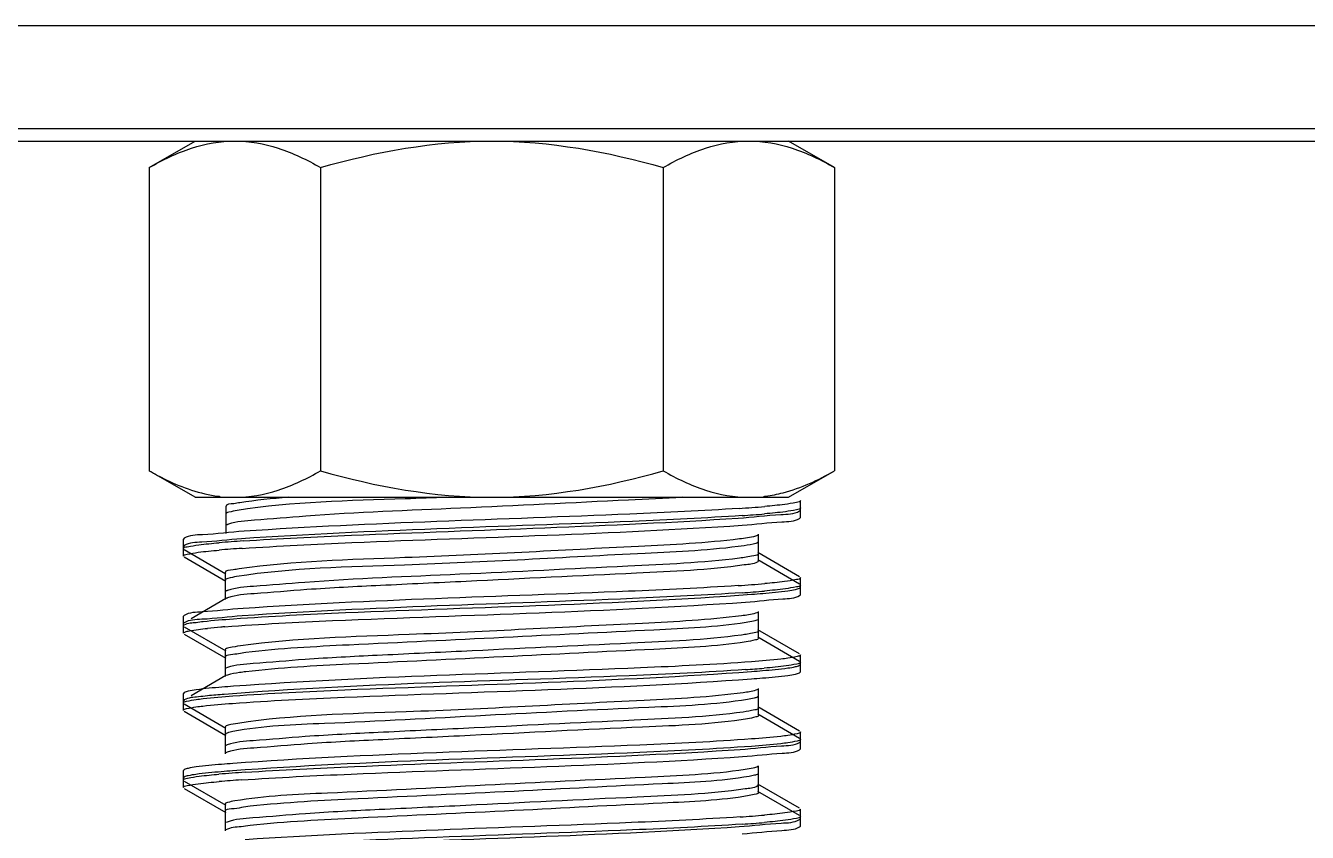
# Model space of a CAD drawing. Extents: x 1031190 to 1725648, y 733081 to 1571294.
# Drawn here: x 1139899.3 to 1140295, y 1216042.5 to 1216291.5 of the extents above; entities that cross this region are included whole.
import ezdxf

# ---------------------------------------------------------------- set-up
doc = ezdxf.new("R2010")
doc.units = 0
doc.header["$LTSCALE"] = 1000
doc.header["$MEASUREMENT"] = 0

msp = doc.modelspace()

# ---------------------------------------------------------------- linework, layer by layer
at = {"linetype": 'Continuous'}
for p, q in [((1138202.25, 1216291.5), (1141884.17, 1216291.5)), ((1138202.25, 1216255.87), (1141884.17, 1216255.87)), ((1139937.44, 1216247.69), (1139951.61, 1216255.87)), ((1139951.61, 1216255.87), (1140134.82, 1216255.87)), ((1140148.99, 1216247.69), (1140134.82, 1216255.87)), ((1139937.44, 1216247.69), (1139937.44, 1216154.1)), ((1139990.32, 1216247.69), (1139990.32, 1216154.1)), ((1140096.1, 1216247.69), (1140096.1, 1216154.1)), ((1140148.99, 1216247.69), (1140148.99, 1216154.1)), ((1139951.61, 1216145.92), (1139937.44, 1216154.1)), ((1140134.82, 1216145.92), (1140148.99, 1216154.1)), ((1140138.46, 1216141.94), (1140138.46, 1216144.91)), ((1140138.46, 1216141.94), (1140138.46, 1216144.91)), ((1139961.07, 1216143.01), (1139961.07, 1216137.06)), ((1139961.07, 1216140.73), (1139961.07, 1216134.78)), ((1140138.24, 1216141.68), (1140138.46, 1216141.94)), ((1140138.46, 1216139.66), (1140138.46, 1216142.63)), ((1140138.46, 1216139.66), (1140138.46, 1216142.63)), ((1140138.24, 1216139.4), (1140138.46, 1216139.66)), ((1139948.18, 1216133.27), (1139947.96, 1216133.01)), ((1139947.96, 1216130.03), (1139947.96, 1216133.01)), ((1139947.96, 1216130.03), (1139947.96, 1216133.01)), ((1140125.57, 1216128.54), (1140125.57, 1216134.49)), ((1140125.57, 1216126.26), (1140125.57, 1216132.22)), ((1139948.18, 1216130.99), (1139947.96, 1216130.73)), ((1139947.96, 1216127.75), (1139947.96, 1216130.73)), ((1139947.96, 1216127.75), (1139947.96, 1216130.73)), ((1139948.18, 1216129.77), (1139961.11, 1216122.29)), ((1140138.24, 1216121.36), (1140125.31, 1216128.84)), ((1139948.18, 1216127.49), (1139961.11, 1216120.01)), ((1140138.24, 1216119.08), (1140125.31, 1216126.56)), ((1139960.85, 1216122.59), (1139960.85, 1216116.64)), ((1139960.85, 1216120.31), (1139960.85, 1216114.36)), ((1140138.46, 1216118.12), (1140138.46, 1216121.1)), ((1140138.46, 1216118.12), (1140138.46, 1216121.1)), ((1140138.24, 1216117.86), (1140138.46, 1216118.12)), ((1140138.46, 1216115.84), (1140138.46, 1216118.82)), ((1140138.46, 1216115.84), (1140138.46, 1216118.82)), ((1139961.11, 1216114.66), (1139950.35, 1216108.43)), ((1140138.24, 1216115.58), (1140138.46, 1216115.84)), ((1139948.18, 1216109.45), (1139947.96, 1216109.19)), ((1139947.96, 1216106.22), (1139947.96, 1216109.19)), ((1139947.96, 1216106.22), (1139947.96, 1216109.19)), ((1140125.57, 1216104.73), (1140125.57, 1216110.68)), ((1140125.57, 1216102.45), (1140125.57, 1216108.4)), ((1139948.18, 1216107.18), (1139947.96, 1216106.91)), ((1139947.96, 1216103.94), (1139947.96, 1216106.91)), ((1139947.96, 1216103.94), (1139947.96, 1216106.91)), ((1139948.18, 1216105.96), (1139961.11, 1216098.47)), ((1140138.24, 1216097.55), (1140125.31, 1216105.03)), ((1139948.18, 1216103.68), (1139961.11, 1216096.2)), ((1140138.24, 1216095.27), (1140125.31, 1216102.75)), ((1139960.85, 1216098.78), (1139960.85, 1216092.82)), ((1139960.85, 1216096.5), (1139960.85, 1216090.54)), ((1140138.46, 1216094.31), (1140138.46, 1216097.29)), ((1139961.58, 1216093.33), (1139961.11, 1216093.12)), ((1140138.24, 1216094.05), (1140138.46, 1216094.31)), ((1140138.46, 1216092.03), (1140138.46, 1216095.01)), ((1140138.46, 1216092.03), (1140138.46, 1216095.01)), ((1139961.11, 1216090.85), (1139950.35, 1216084.62)), ((1139961.56, 1216091.04), (1139961.11, 1216090.85)), ((1140138.24, 1216091.77), (1140138.46, 1216092.03)), ((1139948.18, 1216085.64), (1139947.96, 1216085.38)), ((1139947.96, 1216082.4), (1139947.96, 1216085.38)), ((1139947.96, 1216082.4), (1139947.96, 1216085.38)), ((1140125.57, 1216080.92), (1140125.57, 1216086.87)), ((1140125.57, 1216078.64), (1140125.57, 1216084.59)), ((1139948.18, 1216083.36), (1139947.96, 1216083.1)), ((1139947.96, 1216080.13), (1139947.96, 1216083.1)), ((1139947.96, 1216080.13), (1139947.96, 1216083.1)), ((1139948.18, 1216082.14), (1139961.11, 1216074.66)), ((1140138.24, 1216073.74), (1140125.31, 1216081.22)), ((1139948.18, 1216079.86), (1139961.11, 1216072.38)), ((1140138.24, 1216071.46), (1140125.31, 1216078.94)), ((1139960.85, 1216074.96), (1139960.85, 1216069.01)), ((1140138.46, 1216070.5), (1140138.46, 1216073.47)), ((1140138.46, 1216070.5), (1140138.46, 1216073.47)), ((1139960.85, 1216072.68), (1139960.85, 1216066.73)), ((1139961.52, 1216069.49), (1139961.11, 1216069.31)), ((1140138.24, 1216070.24), (1140138.46, 1216070.5)), ((1140138.46, 1216068.22), (1140138.46, 1216071.2)), ((1140138.46, 1216068.22), (1140138.46, 1216071.2)), ((1139961.51, 1216067.21), (1139961.11, 1216067.03)), ((1140138.24, 1216067.96), (1140138.46, 1216068.22)), ((1139948.18, 1216061.83), (1139947.96, 1216061.57)), ((1139947.96, 1216058.59), (1139947.96, 1216061.57)), ((1139947.96, 1216058.59), (1139947.96, 1216061.57)), ((1140125.57, 1216057.1), (1140125.57, 1216063.06)), ((1139948.18, 1216059.55), (1139947.96, 1216059.29)), ((1139947.96, 1216056.31), (1139947.96, 1216059.29)), ((1139947.96, 1216056.31), (1139947.96, 1216059.29)), ((1139948.18, 1216058.33), (1139961.11, 1216050.85)), ((1140138.24, 1216049.92), (1140125.31, 1216057.4)), ((1140125.57, 1216054.82), (1140125.57, 1216060.78)), ((1139948.18, 1216056.05), (1139961.11, 1216048.57)), ((1140138.24, 1216047.64), (1140125.31, 1216055.13)), ((1139960.85, 1216051.15), (1139960.85, 1216045.2)), ((1140138.46, 1216046.69), (1140138.46, 1216049.66)), ((1140138.46, 1216046.69), (1140138.46, 1216049.66)), ((1139960.85, 1216048.87), (1139960.85, 1216042.92)), ((1139961.48, 1216045.66), (1139961.11, 1216045.5)), ((1140138.24, 1216046.42), (1140138.46, 1216046.69)), ((1140138.46, 1216044.41), (1140138.46, 1216047.38)), ((1140138.46, 1216044.41), (1140138.46, 1216047.38)), ((1140138.24, 1216044.15), (1140138.46, 1216044.41))]:
    msp.add_line(p, q, dxfattribs=at)
at = {"color": 2}
msp.add_line((1130729.1, 1216259.73), (1143121.81, 1216259.73), dxfattribs=at)
at = {"color": 7}
msp.add_line((1139951.61, 1216145.92), (1140134.82, 1216145.92), dxfattribs=at)
at = {"linetype": 'Continuous'}
for centre, radius, start, end in [((1139964, 1216187.07), 41.16, 262.5984, 263.3661), ((1140122.43, 1216187.07), 41.16, 276.6338, 277.4031), ((1140091.84, 1216567.28), 425.7, 273.7304, 274.8001), ((1140093.1, 1216549.02), 409.67, 273.8316, 274.8033), ((1139993.93, 1215715.86), 417.47, 93.783, 94.8009), ((1139993.54, 1215718.59), 412.46, 93.8102, 94.8059), ((1140091.45, 1216548.37), 430.61, 273.6995, 274.7995), ((1140093.07, 1216525.65), 410.12, 273.8286, 274.8033), ((1139977.02, 1215892.62), 213.92, 94.7007, 95.8096), ((1139986.66, 1215779.62), 327.34, 94.5302, 94.7613), ((1140094.44, 1216484.66), 392.88, 273.9474, 274.8034), ((1139994.79, 1215633.66), 428.27, 93.7148, 94.7991), ((1139993.2, 1215651.46), 408.13, 93.8414, 94.804), ((1140092.26, 1216466.66), 420.32, 273.7644, 274.8009), ((1140093.2, 1216452.59), 408.49, 273.8394, 274.8035)]:
    msp.add_arc(centre, radius, start, end, dxfattribs=at)
for points, knots in [([(1139937.44, 1216247.69), (1139941.59, 1216250.09), (1139950.02, 1216254.18), (1139959.36, 1216255.87), (1139963.88, 1216255.87)], [0, 0, 0, 0, 0.514931, 1, 1, 1, 1]), ([(1139963.88, 1216255.87), (1139968.39, 1216255.87), (1139977.74, 1216254.18), (1139986.17, 1216250.09), (1139990.32, 1216247.69)], [0, 0, 0, 0, 0.485069, 1, 1, 1, 1]), ([(1140096.1, 1216247.69), (1140100.25, 1216250.09), (1140108.69, 1216254.18), (1140118.03, 1216255.87), (1140122.55, 1216255.87)], [0, 0, 0, 0, 0.514931, 1, 1, 1, 1]), ([(1140122.55, 1216255.87), (1140127.06, 1216255.87), (1140136.4, 1216254.18), (1140144.84, 1216250.09), (1140148.99, 1216247.69)], [0, 0, 0, 0, 0.485069, 1, 1, 1, 1]), ([(1139937.44, 1216154.1), (1139939.15, 1216153.11), (1139945.81, 1216149.53), (1139953.14, 1216146.98), (1139958.69, 1216146.26)], [0, 0, 0, 0, 0.26074, 1, 1, 1, 1]), ([(1139963.88, 1216145.92), (1139968.39, 1216145.92), (1139977.74, 1216147.61), (1139986.17, 1216151.71), (1139990.32, 1216154.1)], [0, 0, 0, 0, 0.485069, 1, 1, 1, 1]), ([(1140096.1, 1216154.1), (1140100.25, 1216151.71), (1140108.69, 1216147.61), (1140118.03, 1216145.92), (1140122.55, 1216145.92)], [0, 0, 0, 0, 0.514931, 1, 1, 1, 1]), ([(1140127.73, 1216146.26), (1140129.55, 1216146.49), (1140137.01, 1216147.97), (1140144.01, 1216151.23), (1140148.99, 1216154.1)], [0, 0, 0, 0, 0.241319, 1, 1, 1, 1]), ([(1139965.4, 1216144.25), (1139964.77, 1216144.16), (1139963.55, 1216143.81), (1139961.07, 1216143.89), (1139961.07, 1216143.01)], [0, 0, 0, 0, 0.421799, 1, 1, 1, 1]), ([(1140102.12, 1216145.92), (1140096.55, 1216145.56), (1140073.66, 1216144.5), (1140034.92, 1216142.5), (1139996.28, 1216141.05), (1139972.52, 1216138.99), (1139964.43, 1216138.44), (1139961.87, 1216137.59)], [0.1128028, 0.1128028, 0.1128028, 0.1128028, 0.2183399, 0.5463795, 0.8484707, 0.9488124, 1, 1, 1, 1]), ([(1140029.36, 1216145.92), (1140025.07, 1216145.74), (1140003.43, 1216144.9), (1139981.7, 1216144.58), (1139964.57, 1216141.84)], [0.5868121, 0.5868121, 0.5868121, 0.5868121, 0.6687512, 1, 1, 1, 1]), ([(1140138.46, 1216144.91), (1140138.46, 1216144.46), (1140136.05, 1216144.19), (1140134.84, 1216143.85), (1140133.63, 1216143.7)], [0, 0, 0, 0, 0.270722, 1, 1, 1, 1]), ([(1139964.57, 1216141.84), (1139963.69, 1216141.7), (1139962.75, 1216141.47), (1139961.07, 1216141.08), (1139961.07, 1216140.73)], [0, 0, 0, 0, 0.719897, 1, 1, 1, 1]), ([(1140120.48, 1216140.27), (1140109.2, 1216139.5), (1140057.69, 1216137.02), (1140006.12, 1216135.83), (1139965.96, 1216133.1)], [0, 0, 0, 0, 0.219185, 1, 1, 1, 1]), ([(1140119.53, 1216142.48), (1140108.31, 1216141.74), (1140057.37, 1216139.29), (1140006.37, 1216138.07), (1139966.71, 1216135.43)], [0, 0, 0, 0, 0.220591, 1, 1, 1, 1]), ([(1140119.23, 1216139.49), (1140123.64, 1216139.78), (1140129.8, 1216140.63), (1140136.52, 1216140.7), (1140138.23, 1216141.68)], [0, 0, 0, 0, 0.691489, 1, 1, 1, 1]), ([(1140138.46, 1216142.63), (1140138.46, 1216142.2), (1140136.17, 1216141.92), (1140135.02, 1216141.6), (1140133.86, 1216141.45)], [0, 0, 0, 0, 0.271511, 1, 1, 1, 1]), ([(1139961.87, 1216137.59), (1139961.76, 1216137.55), (1139961.58, 1216137.49), (1139961.41, 1216137.4), (1139961.33, 1216137.36)], [0, 0, 0, 0, 0.556917, 1, 1, 1, 1]), ([(1139966.13, 1216130.13), (1139977.42, 1216130.9), (1140028.86, 1216133.37), (1140080.36, 1216134.56), (1140120.45, 1216137.29)], [0, 0, 0, 0, 0.21965, 1, 1, 1, 1]), ([(1139966.39, 1216132.43), (1139977.53, 1216133.18), (1140028.48, 1216135.63), (1140079.49, 1216136.86), (1140119.23, 1216139.49)], [0, 0, 0, 0, 0.218984, 1, 1, 1, 1]), ([(1140120.45, 1216137.29), (1140124.57, 1216137.57), (1140130.34, 1216138.37), (1140136.63, 1216138.48), (1140138.23, 1216139.4)], [0, 0, 0, 0, 0.690321, 1, 1, 1, 1]), ([(1139966.71, 1216135.43), (1139962.42, 1216135.14), (1139956.41, 1216134.31), (1139949.85, 1216134.22), (1139948.19, 1216133.27)], [0, 0, 0, 0, 0.691053, 1, 1, 1, 1]), ([(1139965.96, 1216133.1), (1139961.84, 1216132.82), (1139956.08, 1216132.02), (1139949.79, 1216131.91), (1139948.19, 1216130.99)], [0, 0, 0, 0, 0.690337, 1, 1, 1, 1]), ([(1140119.69, 1216133.05), (1140109.33, 1216131.77), (1140074.83, 1216130.13), (1140023.39, 1216127.2), (1139982.11, 1216126.26), (1139965.18, 1216123.82)], [0, 0, 0, 0, 0.20233, 0.668453, 1, 1, 1, 1]), ([(1140125.31, 1216134.19), (1140125.09, 1216134.06), (1140123.24, 1216133.46), (1140121.33, 1216133.26), (1140119.69, 1216133.05)], [0, 0, 0, 0, 0.135508, 1, 1, 1, 1]), ([(1139947.96, 1216130.03), (1139947.96, 1216130.48), (1139950.32, 1216130.75), (1139951.51, 1216131.08), (1139952.7, 1216131.23)], [0, 0, 0, 0, 0.271038, 1, 1, 1, 1]), ([(1139947.96, 1216127.75), (1139947.96, 1216128.18), (1139950.24, 1216128.47), (1139951.39, 1216128.78), (1139952.54, 1216128.93)], [0, 0, 0, 0, 0.271539, 1, 1, 1, 1]), ([(1140121.16, 1216130.97), (1140111.01, 1216129.52), (1140075.95, 1216128.01), (1140023.79, 1216124.77), (1139981.48, 1216124.16), (1139964.35, 1216121.42)], [0, 0, 0, 0, 0.19563, 0.668751, 1, 1, 1, 1]), ([(1140125.57, 1216128.54), (1140125.57, 1216127.99), (1140122.62, 1216127.69), (1140121.16, 1216127.28), (1140119.69, 1216127.1)], [0, 0, 0, 0, 0.270556, 1, 1, 1, 1]), ([(1140125.31, 1216131.91), (1140125.13, 1216131.81), (1140123.78, 1216131.33), (1140122.36, 1216131.14), (1140121.16, 1216130.97)], [0, 0, 0, 0, 0.144146, 1, 1, 1, 1]), ([(1140121.16, 1216125.02), (1140110.13, 1216123.45), (1140081.41, 1216122.25), (1140043.96, 1216120.34), (1140010.06, 1216118.74), (1139988.18, 1216117.68), (1139972.54, 1216116.29), (1139964.22, 1216115.76), (1139961.61, 1216114.87)], [0, 0, 0, 0, 0.208967, 0.538107, 0.703891, 0.84582, 0.948226, 1, 1, 1, 1]), ([(1140119.69, 1216127.1), (1140108.25, 1216125.68), (1140079.38, 1216124.39), (1140034.69, 1216122.08), (1139996.05, 1216120.62), (1139972.3, 1216118.57), (1139964.21, 1216118.01), (1139961.64, 1216117.16)], [0, 0, 0, 0, 0.21834, 0.54638, 0.848471, 0.948812, 1, 1, 1, 1]), ([(1140125.57, 1216126.26), (1140125.57, 1216126.12), (1140124.01, 1216125.12), (1140122.56, 1216125.22), (1140121.16, 1216125.02)], [0, 0, 0, 0, 0.089983, 1, 1, 1, 1]), ([(1139965.18, 1216123.82), (1139964.55, 1216123.73), (1139963.32, 1216123.38), (1139960.85, 1216123.46), (1139960.85, 1216122.59)], [0, 0, 0, 0, 0.421799, 1, 1, 1, 1]), ([(1139964.35, 1216121.42), (1139963.46, 1216121.28), (1139962.52, 1216121.05), (1139960.85, 1216120.66), (1139960.85, 1216120.31)], [0, 0, 0, 0, 0.719897, 1, 1, 1, 1]), ([(1140138.46, 1216121.1), (1140138.46, 1216120.64), (1140136.02, 1216120.37), (1140134.8, 1216120.04), (1140133.57, 1216119.88)], [0, 0, 0, 0, 0.270552, 1, 1, 1, 1]), ([(1139961.64, 1216117.16), (1139961.54, 1216117.13), (1139961.36, 1216117.06), (1139961.18, 1216116.98), (1139961.11, 1216116.94)], [0, 0, 0, 0, 0.556917, 1, 1, 1, 1]), ([(1140120.45, 1216116.45), (1140109.2, 1216115.69), (1140057.76, 1216113.21), (1140006.26, 1216112.01), (1139966.13, 1216109.3)], [0, 0, 0, 0, 0.219069, 1, 1, 1, 1]), ([(1140119.23, 1216118.65), (1140107.95, 1216117.9), (1140057.01, 1216115.47), (1140006, 1216114.26), (1139966.39, 1216111.59)], [0, 0, 0, 0, 0.221599, 1, 1, 1, 1]), ([(1140123.42, 1216115.96), (1140124.57, 1216116.05), (1140128.31, 1216116.34), (1140132.05, 1216116.68), (1140134.62, 1216117.04)], [0, 0, 0, 0, 0.307531, 1, 1, 1, 1]), ([(1140138.46, 1216118.82), (1140138.46, 1216118.39), (1140136.17, 1216118.1), (1140135.01, 1216117.79), (1140133.86, 1216117.64)], [0, 0, 0, 0, 0.271487, 1, 1, 1, 1]), ([(1140134.62, 1216117.04), (1140135.41, 1216117.16), (1140136.62, 1216117.37), (1140137.85, 1216117.64), (1140138.23, 1216117.86)], [0, 0, 0, 0, 0.642799, 1, 1, 1, 1]), ([(1139960.81, 1216105.93), (1139971.86, 1216106.81), (1140025.43, 1216109.45), (1140079.05, 1216110.58), (1140121.48, 1216113.55)], [0, 0, 0, 0, 0.20676, 1, 1, 1, 1]), ([(1139961.61, 1216114.87), (1139961.51, 1216114.84), (1139961.34, 1216114.78), (1139961.18, 1216114.7), (1139961.11, 1216114.66)], [0, 0, 0, 0, 0.55453, 1, 1, 1, 1]), ([(1139963.42, 1216108.41), (1139974.94, 1216109.25), (1140028.27, 1216111.84), (1140081.68, 1216112.89), (1140123.42, 1216115.96)], [0, 0, 0, 0, 0.216246, 1, 1, 1, 1]), ([(1140121.48, 1216113.55), (1140125.36, 1216113.82), (1140130.8, 1216114.57), (1140136.72, 1216114.71), (1140138.23, 1216115.58)], [0, 0, 0, 0, 0.689207, 1, 1, 1, 1]), ([(1139966.39, 1216111.59), (1139962.17, 1216111.31), (1139956.27, 1216110.49), (1139949.83, 1216110.4), (1139948.19, 1216109.45)], [0, 0, 0, 0, 0.69074, 1, 1, 1, 1]), ([(1139966.13, 1216109.3), (1139961.98, 1216109.01), (1139956.15, 1216108.21), (1139949.8, 1216108.11), (1139948.19, 1216107.18)], [0, 0, 0, 0, 0.690525, 1, 1, 1, 1]), ([(1139951.92, 1216107.31), (1139952.65, 1216107.42), (1139956.48, 1216107.88), (1139960.32, 1216108.18), (1139963.42, 1216108.41)], [0, 0, 0, 0, 0.191579, 1, 1, 1, 1]), ([(1140120.29, 1216109.32), (1140110.16, 1216107.99), (1140075.89, 1216106.38), (1140024.38, 1216103.47), (1139982.82, 1216102.44), (1139965.57, 1216100.07)], [0, 0, 0, 0, 0.197662, 0.663013, 1, 1, 1, 1]), ([(1140125.31, 1216110.38), (1140125.1, 1216110.26), (1140123.46, 1216109.71), (1140121.75, 1216109.51), (1140120.29, 1216109.32)], [0, 0, 0, 0, 0.138663, 1, 1, 1, 1]), ([(1139947.96, 1216106.22), (1139947.96, 1216106.34), (1139949.37, 1216107.23), (1139950.67, 1216107.14), (1139951.92, 1216107.31)], [0, 0, 0, 0, 0.088851, 1, 1, 1, 1]), ([(1139947.96, 1216103.94), (1139947.96, 1216104.14), (1139948.8, 1216104.47), (1139949.36, 1216104.6), (1139949.83, 1216104.69)], [0, 0, 0, 0, 0.292788, 1, 1, 1, 1]), ([(1140121.68, 1216107.23), (1140112.28, 1216105.81), (1140087.25, 1216104.68), (1140046.42, 1216102.56), (1140004.4, 1216100.59), (1139977.83, 1216099.26), (1139967.26, 1216098)], [0, 0, 0, 0, 0.184318, 0.484662, 0.793435, 1, 1, 1, 1]), ([(1140125.57, 1216104.73), (1140125.57, 1216104.23), (1140122.94, 1216103.9), (1140121.61, 1216103.54), (1140120.29, 1216103.36)], [0, 0, 0, 0, 0.27224, 1, 1, 1, 1]), ([(1140125.31, 1216108.1), (1140124.92, 1216107.88), (1140123.68, 1216107.57), (1140122.46, 1216107.35), (1140121.68, 1216107.23)], [0, 0, 0, 0, 0.362852, 1, 1, 1, 1]), ([(1140120.29, 1216103.36), (1140108.97, 1216101.89), (1140080.1, 1216100.61), (1140042.6, 1216098.76), (1140009.07, 1216097.16), (1139987.58, 1216096.11), (1139972.26, 1216094.73), (1139964.12, 1216094.21), (1139961.58, 1216093.33)], [0, 0, 0, 0, 0.21516, 0.544196, 0.7084, 0.848448, 0.949211, 1, 1, 1, 1]), ([(1140121.68, 1216101.28), (1140112.28, 1216099.86), (1140087.25, 1216098.72), (1140046.42, 1216096.6), (1140004.4, 1216094.63), (1139977.83, 1216093.31), (1139967.26, 1216092.05)], [0, 0, 0, 0, 0.184318, 0.484662, 0.793435, 1, 1, 1, 1]), ([(1140125.57, 1216102.45), (1140125.57, 1216102.07), (1140123.69, 1216101.68), (1140122.65, 1216101.43), (1140121.68, 1216101.28)], [0, 0, 0, 0, 0.27791, 1, 1, 1, 1]), ([(1139965.57, 1216100.07), (1139964.39, 1216099.9), (1139963.18, 1216099.59), (1139960.85, 1216099.23), (1139960.85, 1216098.78)], [0, 0, 0, 0, 0.72583, 1, 1, 1, 1]), ([(1139967.26, 1216098), (1139965.66, 1216097.81), (1139964.08, 1216097.35), (1139960.85, 1216097.1), (1139960.85, 1216096.5)], [0, 0, 0, 0, 0.729301, 1, 1, 1, 1]), ([(1140138.46, 1216097.29), (1140138.46, 1216096.92), (1140136.58, 1216096.6), (1140135.59, 1216096.34), (1140134.62, 1216096.21)], [0, 0, 0, 0, 0.274621, 1, 1, 1, 1]), ([(1140121.48, 1216092.71), (1140109.53, 1216091.88), (1140055.9, 1216089.28), (1140002.17, 1216088.4), (1139960.59, 1216085.08)], [0, 0, 0, 0, 0.22323, 1, 1, 1, 1]), ([(1140123.42, 1216095.13), (1140111.99, 1216094.29), (1140058.65, 1216091.68), (1140005.24, 1216090.62), (1139963.42, 1216087.57)], [0, 0, 0, 0, 0.214632, 1, 1, 1, 1]), ([(1140123.36, 1216092.15), (1140124.51, 1216092.23), (1140128.27, 1216092.53), (1140132.03, 1216092.86), (1140134.61, 1216093.23)], [0, 0, 0, 0, 0.307513, 1, 1, 1, 1]), ([(1140134.62, 1216096.21), (1140133.91, 1216096.11), (1140130.19, 1216095.65), (1140126.44, 1216095.35), (1140123.42, 1216095.13)], [0, 0, 0, 0, 0.1913, 1, 1, 1, 1]), ([(1140138.46, 1216095.01), (1140138.46, 1216094.6), (1140136.31, 1216094.3), (1140135.21, 1216094.01), (1140134.12, 1216093.86)], [0, 0, 0, 0, 0.272455, 1, 1, 1, 1]), ([(1140134.61, 1216093.23), (1140135.4, 1216093.34), (1140136.61, 1216093.55), (1140137.85, 1216093.83), (1140138.23, 1216094.05)], [0, 0, 0, 0, 0.642963, 1, 1, 1, 1]), ([(1139967.26, 1216092.05), (1139966.61, 1216091.97), (1139964.7, 1216091.71), (1139962.76, 1216091.46), (1139961.56, 1216091.04)], [0, 0, 0, 0, 0.338076, 1, 1, 1, 1]), ([(1139963.17, 1216082.3), (1139974.66, 1216083.14), (1140028.05, 1216085.74), (1140081.51, 1216086.79), (1140123.33, 1216089.87)], [0, 0, 0, 0, 0.215475, 1, 1, 1, 1]), ([(1139963.26, 1216084.58), (1139974.75, 1216085.42), (1140028.12, 1216088.02), (1140081.57, 1216089.07), (1140123.36, 1216092.15)], [0, 0, 0, 0, 0.215731, 1, 1, 1, 1]), ([(1140123.33, 1216089.87), (1140124.49, 1216089.95), (1140128.25, 1216090.25), (1140132.01, 1216090.58), (1140134.6, 1216090.95)], [0, 0, 0, 0, 0.307506, 1, 1, 1, 1]), ([(1140134.6, 1216090.95), (1140135.39, 1216091.06), (1140136.61, 1216091.27), (1140137.85, 1216091.55), (1140138.23, 1216091.77)], [0, 0, 0, 0, 0.643037, 1, 1, 1, 1]), ([(1139955.37, 1216084.61), (1139954.46, 1216084.51), (1139952.08, 1216084.17), (1139949.5, 1216084.12), (1139948.18, 1216083.36)], [0, 0, 0, 0, 0.375236, 1, 1, 1, 1]), ([(1139951.92, 1216086.48), (1139951.11, 1216086.36), (1139949.86, 1216086.15), (1139948.58, 1216085.87), (1139948.19, 1216085.64)], [0, 0, 0, 0, 0.644174, 1, 1, 1, 1]), ([(1139951.88, 1216083.5), (1139952.6, 1216083.6), (1139956.38, 1216084.06), (1139960.18, 1216084.36), (1139963.26, 1216084.58)], [0, 0, 0, 0, 0.191511, 1, 1, 1, 1]), ([(1139963.42, 1216087.57), (1139962.24, 1216087.49), (1139958.41, 1216087.19), (1139954.57, 1216086.85), (1139951.92, 1216086.48)], [0, 0, 0, 0, 0.307205, 1, 1, 1, 1]), ([(1140120.85, 1216085.58), (1140110.71, 1216084.18), (1140075.9, 1216082.62), (1140023.96, 1216079.51), (1139981.91, 1216078.74), (1139964.73, 1216076.13)], [0, 0, 0, 0, 0.196452, 0.666888, 1, 1, 1, 1]), ([(1140125.31, 1216086.57), (1140125.12, 1216086.46), (1140123.67, 1216085.95), (1140122.15, 1216085.76), (1140120.85, 1216085.58)], [0, 0, 0, 0, 0.142097, 1, 1, 1, 1]), ([(1139947.96, 1216082.4), (1139947.96, 1216082.78), (1139949.88, 1216083.1), (1139950.89, 1216083.36), (1139951.88, 1216083.5)], [0, 0, 0, 0, 0.274232, 1, 1, 1, 1]), ([(1139947.96, 1216080.13), (1139947.96, 1216080.5), (1139949.87, 1216080.82), (1139950.87, 1216081.07), (1139951.85, 1216081.21)], [0, 0, 0, 0, 0.274372, 1, 1, 1, 1]), ([(1139951.85, 1216081.21), (1139952.56, 1216081.31), (1139956.33, 1216081.77), (1139960.11, 1216082.07), (1139963.17, 1216082.3)], [0, 0, 0, 0, 0.191416, 1, 1, 1, 1]), ([(1140122.16, 1216083.5), (1140112.09, 1216081.87), (1140084.99, 1216080.8), (1140041.48, 1216078.61), (1139998.72, 1216076.2), (1139972.54, 1216075.4), (1139963.22, 1216073.59)], [0, 0, 0, 0, 0.192134, 0.50924, 0.821185, 1, 1, 1, 1]), ([(1140125.57, 1216080.92), (1140125.57, 1216080.46), (1140123.25, 1216080.11), (1140122.04, 1216079.79), (1140120.85, 1216079.63)], [0, 0, 0, 0, 0.274197, 1, 1, 1, 1]), ([(1140125.31, 1216084.29), (1140124.96, 1216084.09), (1140123.9, 1216083.81), (1140122.84, 1216083.61), (1140122.16, 1216083.5)], [0, 0, 0, 0, 0.368601, 1, 1, 1, 1]), ([(1140122.16, 1216077.54), (1140111.47, 1216075.81), (1140082.8, 1216074.78), (1140045.28, 1216072.77), (1140010.82, 1216071.15), (1139988.46, 1216070.09), (1139972.57, 1216068.64), (1139964.11, 1216068.15), (1139961.51, 1216067.21)], [0, 0, 0, 0, 0.201859, 0.53258, 0.70075, 0.844896, 0.948529, 1, 1, 1, 1]), ([(1140120.85, 1216079.63), (1140109.68, 1216078.09), (1140080.81, 1216076.86), (1140043.23, 1216074.97), (1140009.41, 1216073.36), (1139987.68, 1216072.32), (1139972.25, 1216070.9), (1139964.05, 1216070.4), (1139961.52, 1216069.49)], [0, 0, 0, 0, 0.211837, 0.541782, 0.707159, 0.848243, 0.949504, 1, 1, 1, 1]), ([(1140125.57, 1216078.64), (1140125.57, 1216078.3), (1140123.95, 1216077.9), (1140123.02, 1216077.68), (1140122.16, 1216077.54)], [0, 0, 0, 0, 0.28085, 1, 1, 1, 1]), ([(1139964.73, 1216076.13), (1139963.76, 1216075.98), (1139962.73, 1216075.73), (1139960.85, 1216075.34), (1139960.85, 1216074.96)], [0, 0, 0, 0, 0.722107, 1, 1, 1, 1]), ([(1139963.22, 1216073.59), (1139962.62, 1216073.48), (1139961.93, 1216073.32), (1139960.85, 1216072.93), (1139960.85, 1216072.68)], [0, 0, 0, 0, 0.710182, 1, 1, 1, 1]), ([(1140138.46, 1216073.47), (1140138.46, 1216073.1), (1140136.57, 1216072.79), (1140135.58, 1216072.53), (1140134.61, 1216072.39)], [0, 0, 0, 0, 0.274546, 1, 1, 1, 1]), ([(1140123.33, 1216069.03), (1140111.86, 1216068.19), (1140058.47, 1216065.58), (1140005, 1216064.53), (1139963.17, 1216061.46)], [0, 0, 0, 0, 0.215162, 1, 1, 1, 1]), ([(1140123.36, 1216071.31), (1140111.9, 1216070.47), (1140058.53, 1216067.86), (1140005.08, 1216066.81), (1139963.26, 1216063.75)], [0, 0, 0, 0, 0.214988, 1, 1, 1, 1]), ([(1140119.86, 1216068.09), (1140124.11, 1216068.37), (1140130.07, 1216069.2), (1140136.58, 1216069.29), (1140138.23, 1216070.24)], [0, 0, 0, 0, 0.690898, 1, 1, 1, 1]), ([(1140134.6, 1216070.11), (1140133.89, 1216070.01), (1140130.14, 1216069.55), (1140126.37, 1216069.25), (1140123.33, 1216069.03)], [0, 0, 0, 0, 0.191316, 1, 1, 1, 1]), ([(1140134.61, 1216072.39), (1140133.89, 1216072.29), (1140130.15, 1216071.83), (1140126.4, 1216071.53), (1140123.36, 1216071.31)], [0, 0, 0, 0, 0.191312, 1, 1, 1, 1]), ([(1140138.46, 1216071.2), (1140138.46, 1216070.83), (1140136.57, 1216070.51), (1140135.57, 1216070.25), (1140134.6, 1216070.11)], [0, 0, 0, 0, 0.274513, 1, 1, 1, 1]), ([(1139965.85, 1216058.67), (1139977.14, 1216059.44), (1140028.7, 1216061.93), (1140080.33, 1216063.12), (1140120.55, 1216065.86)], [0, 0, 0, 0, 0.219074, 1, 1, 1, 1]), ([(1139967.04, 1216061.03), (1139978.29, 1216061.78), (1140029.23, 1216064.22), (1140080.22, 1216065.43), (1140119.86, 1216068.09)], [0, 0, 0, 0, 0.221083, 1, 1, 1, 1]), ([(1140120.55, 1216065.86), (1140124.64, 1216066.14), (1140130.38, 1216066.93), (1140136.64, 1216067.04), (1140138.23, 1216067.96)], [0, 0, 0, 0, 0.690221, 1, 1, 1, 1]), ([(1139951.88, 1216062.66), (1139951.07, 1216062.55), (1139949.84, 1216062.33), (1139948.58, 1216062.05), (1139948.19, 1216061.83)], [0, 0, 0, 0, 0.643682, 1, 1, 1, 1]), ([(1139963.17, 1216061.46), (1139962.01, 1216061.38), (1139958.23, 1216061.08), (1139954.45, 1216060.74), (1139951.85, 1216060.38)], [0, 0, 0, 0, 0.307396, 1, 1, 1, 1]), ([(1139963.26, 1216063.75), (1139962.09, 1216063.66), (1139958.29, 1216063.36), (1139954.49, 1216063.03), (1139951.88, 1216062.66)], [0, 0, 0, 0, 0.307292, 1, 1, 1, 1]), ([(1140121.39, 1216061.84), (1140111.19, 1216060.35), (1140084.34, 1216059.17), (1140041.37, 1216057.06), (1139999.15, 1216054.78), (1139973.25, 1216053.81), (1139963.81, 1216052.17)], [0, 0, 0, 0, 0.195819, 0.509469, 0.817855, 1, 1, 1, 1]), ([(1140125.31, 1216062.76), (1140124.89, 1216062.51), (1140123.55, 1216062.2), (1140122.24, 1216061.97), (1140121.39, 1216061.84)], [0, 0, 0, 0, 0.359937, 1, 1, 1, 1]), ([(1139947.96, 1216058.59), (1139947.96, 1216059.05), (1139950.4, 1216059.32), (1139951.61, 1216059.66), (1139952.83, 1216059.81)], [0, 0, 0, 0, 0.270597, 1, 1, 1, 1]), ([(1139947.96, 1216056.31), (1139947.96, 1216056.74), (1139950.23, 1216057.03), (1139951.38, 1216057.34), (1139952.52, 1216057.49)], [0, 0, 0, 0, 0.271622, 1, 1, 1, 1]), ([(1139951.85, 1216060.38), (1139951.05, 1216060.26), (1139949.82, 1216060.05), (1139948.57, 1216059.77), (1139948.19, 1216059.55)], [0, 0, 0, 0, 0.64337, 1, 1, 1, 1]), ([(1140122.62, 1216059.76), (1140113.79, 1216058.23), (1140089.51, 1216057.24), (1140049.34, 1216055.02), (1140006.89, 1216053.11), (1139979.68, 1216051.73), (1139968.6, 1216050.53)], [0, 0, 0, 0, 0.17416, 0.470646, 0.783277, 1, 1, 1, 1]), ([(1140125.57, 1216057.1), (1140125.57, 1216056.97), (1140124.11, 1216056), (1140122.72, 1216056.08), (1140121.39, 1216055.89)], [0, 0, 0, 0, 0.091227, 1, 1, 1, 1]), ([(1140125.31, 1216060.48), (1140125.01, 1216060.3), (1140124.1, 1216060.04), (1140123.19, 1216059.86), (1140122.62, 1216059.76)], [0, 0, 0, 0, 0.37501, 1, 1, 1, 1]), ([(1140121.39, 1216055.89), (1140110.37, 1216054.28), (1140081.52, 1216053.12), (1140043.89, 1216051.18), (1140009.77, 1216049.56), (1139987.81, 1216048.52), (1139972.26, 1216047.07), (1139963.99, 1216046.6), (1139961.48, 1216045.66)], [0, 0, 0, 0, 0.20838, 0.539161, 0.705719, 0.84788, 0.949708, 1, 1, 1, 1]), ([(1140122.62, 1216053.81), (1140113.79, 1216052.28), (1140089.51, 1216051.29), (1140049.34, 1216049.07), (1140006.89, 1216047.16), (1139979.68, 1216045.78), (1139968.6, 1216044.58)], [0, 0, 0, 0, 0.17416, 0.470646, 0.783277, 1, 1, 1, 1]), ([(1140125.57, 1216054.82), (1140125.57, 1216054.52), (1140124.19, 1216054.13), (1140123.36, 1216053.94), (1140122.62, 1216053.81)], [0, 0, 0, 0, 0.284357, 1, 1, 1, 1]), ([(1139968.6, 1216050.53), (1139966.66, 1216050.32), (1139964.81, 1216049.75), (1139960.84, 1216049.58), (1139960.85, 1216048.87)], [0, 0, 0, 0, 0.732984, 1, 1, 1, 1]), ([(1139963.81, 1216052.17), (1139963.06, 1216052.04), (1139962.24, 1216051.85), (1139960.85, 1216051.45), (1139960.85, 1216051.15)], [0, 0, 0, 0, 0.715949, 1, 1, 1, 1]), ([(1140138.46, 1216049.66), (1140138.46, 1216049.21), (1140136.08, 1216048.94), (1140134.89, 1216048.61), (1140133.69, 1216048.46)], [0, 0, 0, 0, 0.270937, 1, 1, 1, 1]), ([(1140120.55, 1216045.02), (1140109.26, 1216044.25), (1140057.7, 1216041.77), (1140006.07, 1216040.58), (1139965.85, 1216037.84)], [0, 0, 0, 0, 0.21912, 1, 1, 1, 1]), ([(1140119.86, 1216047.25), (1140108.69, 1216046.5), (1140057.75, 1216044.06), (1140006.75, 1216042.83), (1139967.04, 1216040.2)], [0, 0, 0, 0, 0.21953, 1, 1, 1, 1]), ([(1140119.54, 1216044.26), (1140123.87, 1216044.54), (1140129.93, 1216045.38), (1140136.55, 1216045.46), (1140138.23, 1216046.42)], [0, 0, 0, 0, 0.691198, 1, 1, 1, 1]), ([(1140138.46, 1216047.38), (1140138.46, 1216046.95), (1140136.18, 1216046.66), (1140135.03, 1216046.35), (1140133.88, 1216046.2)], [0, 0, 0, 0, 0.271573, 1, 1, 1, 1]), ([(1139968.6, 1216044.58), (1139967.66, 1216044.47), (1139965.18, 1216044.1), (1139962.49, 1216044.02), (1139961.11, 1216043.22)], [0, 0, 0, 0, 0.372158, 1, 1, 1, 1]), ([(1139966.72, 1216037.2), (1139977.92, 1216037.95), (1140028.86, 1216040.39), (1140079.86, 1216041.62), (1140119.54, 1216044.26)], [0, 0, 0, 0, 0.220054, 1, 1, 1, 1]), ([(1140120.48, 1216042.04), (1140124.59, 1216042.32), (1140130.35, 1216043.12), (1140136.63, 1216043.23), (1140138.23, 1216044.15)], [0, 0, 0, 0, 0.690292, 1, 1, 1, 1])]:
    msp.add_open_spline(points, degree=3, knots=knots, dxfattribs=at)
for points in [[(1139990.32, 1216247.69), (1140007.46, 1216252.64), (1140025.37, 1216255.87), (1140043.21, 1216255.87)], [(1140043.21, 1216255.87), (1140061.05, 1216255.87), (1140078.96, 1216252.64), (1140096.1, 1216247.69)], [(1139990.32, 1216154.1), (1140007.46, 1216149.15), (1140025.37, 1216145.92), (1140043.21, 1216145.92)], [(1140043.21, 1216145.92), (1140061.05, 1216145.92), (1140078.96, 1216149.15), (1140096.1, 1216154.1)], [(1139980.33, 1216145.92), (1139975.34, 1216145.5), (1139970.36, 1216144.96), (1139965.4, 1216144.25)], [(1140133.86, 1216141.45), (1140131.72, 1216141.17), (1140129.56, 1216140.97), (1140127.41, 1216140.79)], [(1140133.63, 1216143.7), (1140131.58, 1216143.44), (1140129.52, 1216143.25), (1140127.46, 1216143.07)], [(1139952.54, 1216128.93), (1139954.68, 1216129.21), (1139956.83, 1216129.41), (1139958.99, 1216129.59)], [(1139952.7, 1216131.23), (1139954.79, 1216131.5), (1139956.89, 1216131.69), (1139958.99, 1216131.87)], [(1140133.86, 1216117.64), (1140131.71, 1216117.36), (1140129.56, 1216117.16), (1140127.41, 1216116.98)], [(1140133.57, 1216119.88), (1140131.55, 1216119.63), (1140129.51, 1216119.44), (1140127.48, 1216119.26)], [(1139949.83, 1216104.69), (1139951.66, 1216105.06), (1139953.52, 1216105.25), (1139955.37, 1216105.44)], [(1140134.12, 1216093.86), (1140131.87, 1216093.56), (1140129.6, 1216093.35), (1140127.34, 1216093.16)], [(1139960.59, 1216085.08), (1139958.85, 1216084.94), (1139957.11, 1216084.79), (1139955.37, 1216084.61)], [(1139952.52, 1216057.49), (1139954.68, 1216057.77), (1139956.85, 1216057.97), (1139959.02, 1216058.16)], [(1139952.83, 1216059.81), (1139954.87, 1216060.07), (1139956.91, 1216060.26), (1139958.96, 1216060.43)], [(1140133.88, 1216046.2), (1140131.73, 1216045.92), (1140129.56, 1216045.72), (1140127.4, 1216045.54)], [(1140133.69, 1216048.46), (1140131.61, 1216048.19), (1140129.53, 1216048), (1140127.44, 1216047.82)]]:
    msp.add_open_spline(points, degree=3, dxfattribs=at)

doc.saveas('drawing.dxf')
